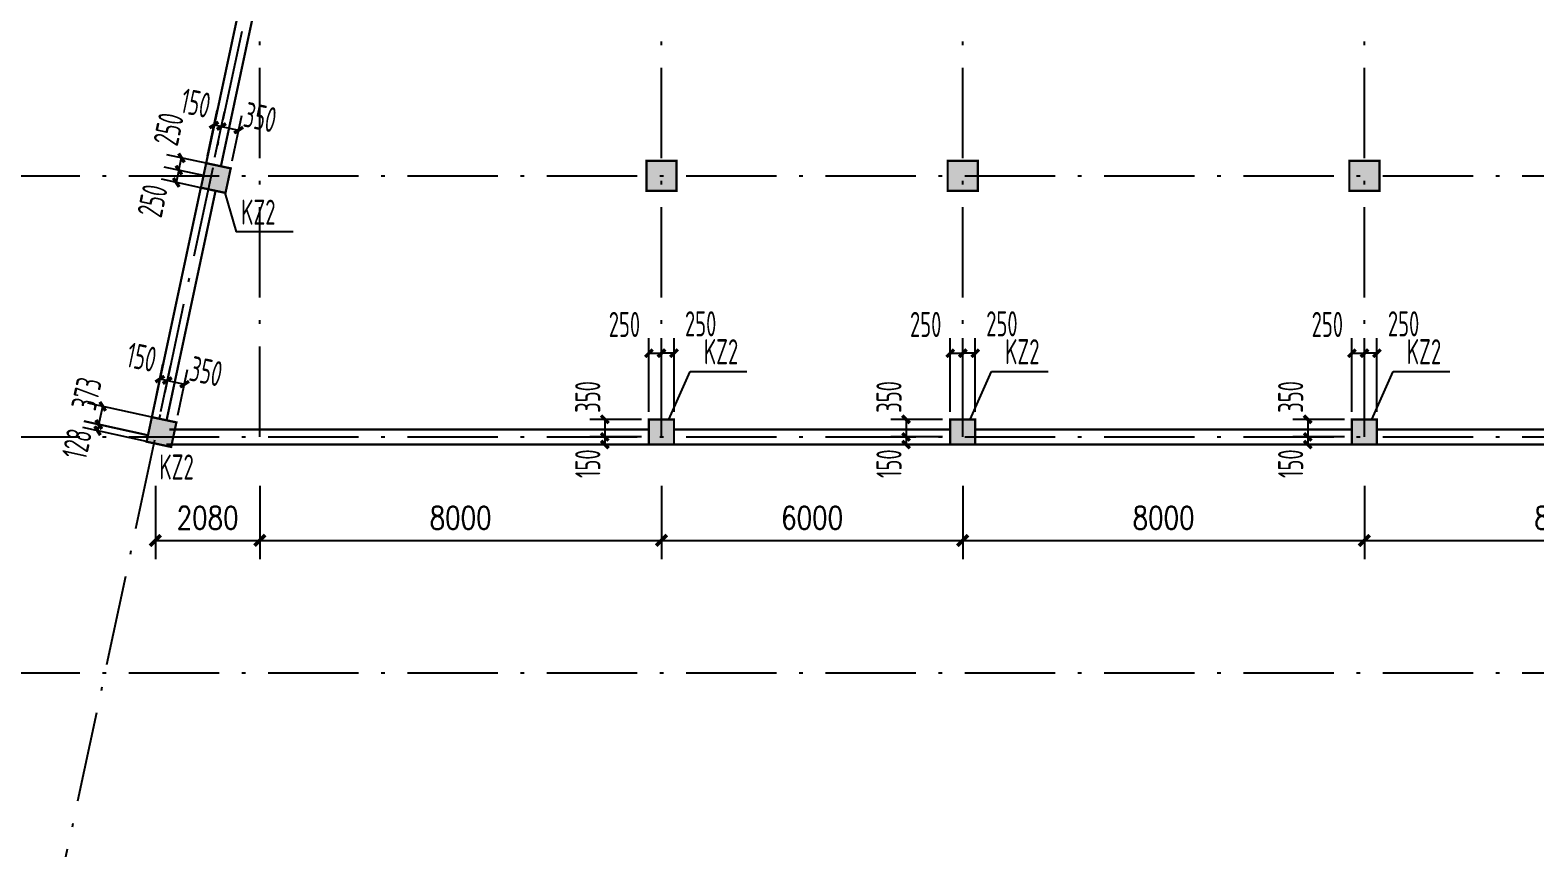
# Model space of a CAD drawing. Extents: x 2468086 to 6957054, y -3413633 to -667223.
# Drawn here: x 4935196 to 4965166, y -1192652 to -1176365 of the extents above; entities that cross this region are included whole.
import ezdxf

# ---------------------------------------------------------------- set-up
doc = ezdxf.new("R2010")
doc.units = 0
doc.header["$LTSCALE"] = 100
doc.header["$MEASUREMENT"] = 0
doc.linetypes.add('2', pattern=[18.5, 12, -3, 0.5, -3])
doc.layers.get('0').update_dxf_attribs({"linetype": 'CONTINUOUS'})
doc.layers.get('DEFPOINTS').update_dxf_attribs({"linetype": 'CONTINUOUS'})
for name, color, linetype in [('AXIS', 3, 'CONTINUOUS'), ('墙__实线', 3, 'CONTINUOUS'), ('柱', 2, 'CONTINUOUS'), ('柱填充', 43, 'CONTINUOUS'), ('柱编号', 211, 'CONTINUOUS'), ('轴线__尺寸数字', 7, 'CONTINUOUS'), ('轴线__点划线', 252, '2'), ('通风井定位', 145, 'CONTINUOUS')]:
    doc.layers.add(name, color=color, linetype=linetype)
doc.styles.add('DIM_FONT', font='SIMPLEX.shx', dxfattribs={"width": 0.8})
doc.styles.add('GB', font='gbxwxt.shx', dxfattribs={"width": 0.7, "height": 500, "bigfont": 'gbhzfs.shx'})
doc.dimstyles.new('DIMN150', dxfattribs={"dimscale": 1.5, "dimtxt": 300, "dimasz": 100, "dimexe": 250, "dimexo": 300, "dimgap": 150, "dimtad": 1, "dimdec": 0, "dimzin": 0, "dimdsep": 46, "dimtxsty": 'DIM_FONT', "dimblk": 'ARCHTICK', "dimcen": 0.09, "dimclrt": 7, "dimazin": 2, "dimtfac": 1, "dimtdec": 0, "dimtix": 1, "dimtmove": 2, "dimatfit": 3, "dimfxl": 1, "dimtolj": 1, "dimtzin": 0, "dimarcsym": 0})
doc.dimstyles.new('LYSDIM1', dxfattribs={"dimtxt": 375, "dimasz": 1.5, "dimexe": 300, "dimexo": 150, "dimgap": 90, "dimtad": 1, "dimdec": 0, "dimzin": 0, "dimdsep": 46, "dimtxsty": 'GB', "dimblk1": 'JT', "dimblk2": 'JT', "dimsah": 1, "dimcen": 0, "dimclrt": 7, "dimadec": 0, "dimazin": 0, "dimtfac": 1, "dimtdec": 0, "dimtix": 1, "dimtmove": 2, "dimatfit": 3, "dimldrblk": 'JT', "dimfxl": 1, "dimtolj": 1, "dimtzin": 0, "dimarcsym": 0})

# ---------------------------------------------------------------- blocks, each defined once
blk = doc.blocks.new('_ARCHTICK')
at = {"color": 0, "const_width": 0.5}
blk.add_lwpolyline([(-0.71, -0.71), (0.71, 0.71)], dxfattribs=at)
blk = doc.blocks.new('*D2798')
at = {"layer": 'AXIS', "color": 0, "lineweight": -2, "transparency": 16777216}
for p, q in [((4937691, -1185443), (4937691, -1186904)), ((4939771, -1185443), (4939771, -1186904)), ((4937691, -1186529), (4939771, -1186529))]:
    blk.add_line(p, q, dxfattribs=at)
at = {"layer": 'DEFPOINTS', "color": 0, "transparency": 16777216}
for p in [(4937691, -1184993), (4939771, -1184993), (4939771, -1186529)]:
    blk.add_point(p, dxfattribs=at)
at = {"layer": 'AXIS', "color": 0, "lineweight": -2, "transparency": 16777216, "xscale": 150, "yscale": 150, "zscale": 150, "rotation": 180}
blk.add_blockref('_ARCHTICK', (4937691, -1186529), dxfattribs=at)
at = {"layer": 'AXIS', "color": 0, "lineweight": -2, "transparency": 16777216, "xscale": 150, "yscale": 150, "zscale": 150}
blk.add_blockref('_ARCHTICK', (4939771, -1186529), dxfattribs=at)
at = {"layer": 'AXIS', "color": 7, "transparency": 16777216, "insert": (4938731, -1186079), "char_height": 450, "attachment_point": 5, "style": 'DIM_FONT'}
blk.add_mtext('\\A1;2080', dxfattribs=at)
blk = doc.blocks.new('*D2799')
at = {"layer": 'AXIS', "color": 0, "lineweight": -2, "transparency": 16777216}
for p, q in [((4939771, -1185443), (4939771, -1186904)), ((4947771, -1185443), (4947771, -1186904)), ((4939771, -1186529), (4947771, -1186529))]:
    blk.add_line(p, q, dxfattribs=at)
at = {"layer": 'DEFPOINTS', "color": 0, "transparency": 16777216}
for p in [(4939771, -1184993), (4947771, -1184993), (4947771, -1186529)]:
    blk.add_point(p, dxfattribs=at)
at = {"layer": 'AXIS', "color": 0, "lineweight": -2, "transparency": 16777216, "xscale": 150, "yscale": 150, "zscale": 150, "rotation": 180}
blk.add_blockref('_ARCHTICK', (4939771, -1186529), dxfattribs=at)
at = {"layer": 'AXIS', "color": 0, "lineweight": -2, "transparency": 16777216, "xscale": 150, "yscale": 150, "zscale": 150}
blk.add_blockref('_ARCHTICK', (4947771, -1186529), dxfattribs=at)
at = {"layer": 'AXIS', "color": 7, "transparency": 16777216, "insert": (4943771, -1186079), "char_height": 450, "attachment_point": 5, "style": 'DIM_FONT'}
blk.add_mtext('\\A1;8000', dxfattribs=at)
blk = doc.blocks.new('*D2800')
at = {"layer": 'AXIS', "color": 0, "lineweight": -2, "transparency": 16777216}
for p, q in [((4947771, -1185443), (4947771, -1186904)), ((4953771, -1185443), (4953771, -1186904)), ((4947771, -1186529), (4953771, -1186529))]:
    blk.add_line(p, q, dxfattribs=at)
at = {"layer": 'DEFPOINTS', "color": 0, "transparency": 16777216}
for p in [(4947771, -1184993), (4953771, -1184993), (4953771, -1186529)]:
    blk.add_point(p, dxfattribs=at)
at = {"layer": 'AXIS', "color": 0, "lineweight": -2, "transparency": 16777216, "xscale": 150, "yscale": 150, "zscale": 150, "rotation": 180}
blk.add_blockref('_ARCHTICK', (4947771, -1186529), dxfattribs=at)
at = {"layer": 'AXIS', "color": 0, "lineweight": -2, "transparency": 16777216, "xscale": 150, "yscale": 150, "zscale": 150}
blk.add_blockref('_ARCHTICK', (4953771, -1186529), dxfattribs=at)
at = {"layer": 'AXIS', "color": 7, "transparency": 16777216, "insert": (4950771, -1186079), "char_height": 450, "attachment_point": 5, "style": 'DIM_FONT'}
blk.add_mtext('\\A1;6000', dxfattribs=at)
blk = doc.blocks.new('*D2801')
at = {"layer": 'AXIS', "color": 0, "lineweight": -2, "transparency": 16777216}
for p, q in [((4953771, -1185443), (4953771, -1186904)), ((4961771, -1185443), (4961771, -1186904)), ((4953771, -1186529), (4961771, -1186529))]:
    blk.add_line(p, q, dxfattribs=at)
at = {"layer": 'DEFPOINTS', "color": 0, "transparency": 16777216}
for p in [(4953771, -1184993), (4961771, -1184993), (4961771, -1186529)]:
    blk.add_point(p, dxfattribs=at)
at = {"layer": 'AXIS', "color": 0, "lineweight": -2, "transparency": 16777216, "xscale": 150, "yscale": 150, "zscale": 150, "rotation": 180}
blk.add_blockref('_ARCHTICK', (4953771, -1186529), dxfattribs=at)
at = {"layer": 'AXIS', "color": 0, "lineweight": -2, "transparency": 16777216, "xscale": 150, "yscale": 150, "zscale": 150}
blk.add_blockref('_ARCHTICK', (4961771, -1186529), dxfattribs=at)
at = {"layer": 'AXIS', "color": 7, "transparency": 16777216, "insert": (4957771, -1186079), "char_height": 450, "attachment_point": 5, "style": 'DIM_FONT'}
blk.add_mtext('\\A1;8000', dxfattribs=at)
blk = doc.blocks.new('*D2802')
at = {"layer": 'AXIS', "color": 0, "lineweight": -2, "transparency": 16777216}
for p, q in [((4961771, -1185443), (4961771, -1186904)), ((4969771, -1185443), (4969771, -1186904)), ((4961771, -1186529), (4969771, -1186529))]:
    blk.add_line(p, q, dxfattribs=at)
at = {"layer": 'DEFPOINTS', "color": 0, "transparency": 16777216}
for p in [(4961771, -1184993), (4969771, -1184993), (4969771, -1186529)]:
    blk.add_point(p, dxfattribs=at)
at = {"layer": 'AXIS', "color": 0, "lineweight": -2, "transparency": 16777216, "xscale": 150, "yscale": 150, "zscale": 150, "rotation": 180}
blk.add_blockref('_ARCHTICK', (4961771, -1186529), dxfattribs=at)
at = {"layer": 'AXIS', "color": 0, "lineweight": -2, "transparency": 16777216, "xscale": 150, "yscale": 150, "zscale": 150}
blk.add_blockref('_ARCHTICK', (4969771, -1186529), dxfattribs=at)
at = {"layer": 'AXIS', "color": 7, "transparency": 16777216, "insert": (4965771, -1186079), "char_height": 450, "attachment_point": 5, "style": 'DIM_FONT'}
blk.add_mtext('\\A1;8000', dxfattribs=at)
blk = doc.blocks.new('JT')
at = {"layer": '轴线__尺寸数字', "const_width": 45}
blk.add_lwpolyline([(-50, -50), (50, 50)], dxfattribs=at)
blk.add_lwpolyline([(-50, -50), (50, 50)], dxfattribs=at)
blk = doc.blocks.new('*D3363')
at = {"layer": 'DEFPOINTS', "color": 0, "transparency": 16777216}
for p in [(4936539, -1184343), (4937660, -1184593), (4937688, -1184468)]:
    blk.add_point(p, dxfattribs=at)
at = {"layer": '通风井定位', "color": 0, "lineweight": -2, "transparency": 16777216}
for p, q in [((4937514, -1184561), (4936246, -1184278)), ((4937542, -1184435), (4936274, -1184153)), ((4936539, -1184345), (4936538, -1184346)), ((4936567, -1184218), (4936539, -1184343)), ((4936567, -1184217), (4936568, -1184215))]:
    blk.add_line(p, q, dxfattribs=at)
at = {"layer": '通风井定位', "color": 0, "lineweight": -2, "transparency": 16777216, "xscale": 1.5, "yscale": 1.5, "zscale": 1.5}
for p, rotation in [((4936567, -1184218), 257.4419007109205), ((4936539, -1184343), 77.44190071092059)]:
    blk.add_blockref('JT', p, dxfattribs=dict(at, rotation=rotation))
at = {"layer": '通风井定位', "color": 7, "transparency": 16777216, "insert": (4936128, -1184605), "char_height": 500, "attachment_point": 5, "rotation": 77.4419, "style": 'GB'}
blk.add_mtext('\\A1;128', dxfattribs=at)
blk = doc.blocks.new('*D3364')
at = {"layer": 'DEFPOINTS', "color": 0, "transparency": 16777216}
for p in [(4937780, -1183315), (4937620, -1184074), (4937767, -1184105)]:
    blk.add_point(p, dxfattribs=at)
at = {"layer": '通风井定位', "color": 0, "lineweight": -2, "transparency": 16777216}
for p, q in [((4937651, -1183927), (4937842, -1183021)), ((4937798, -1183958), (4937989, -1183052)), ((4937778, -1183315), (4937777, -1183314)), ((4937927, -1183346), (4937780, -1183315)), ((4937928, -1183346), (4937930, -1183347))]:
    blk.add_line(p, q, dxfattribs=at)
at = {"layer": '通风井定位', "color": 0, "lineweight": -2, "transparency": 16777216, "xscale": 1.5, "yscale": 1.5, "zscale": 1.5}
for p, rotation in [((4937780, -1183315), 348.134123023247), ((4937927, -1183346), 168.134123023247)]:
    blk.add_blockref('JT', p, dxfattribs=dict(at, rotation=rotation))
at = {"layer": '通风井定位', "color": 7, "transparency": 16777216, "insert": (4937418, -1182879), "char_height": 500, "attachment_point": 5, "rotation": 348.1341, "style": 'GB'}
blk.add_mtext('\\A1;150', dxfattribs=at)
blk = doc.blocks.new('*D3365')
at = {"layer": 'DEFPOINTS', "color": 0, "transparency": 16777216}
for p in [(4938271, -1183417), (4937767, -1184105), (4938109, -1184178)]:
    blk.add_point(p, dxfattribs=at)
at = {"layer": '通风井定位', "color": 0, "lineweight": -2, "transparency": 16777216}
for p, q in [((4937799, -1183958), (4937992, -1183051)), ((4938141, -1184031), (4938334, -1183123)), ((4937931, -1183344), (4938270, -1183416))]:
    blk.add_line(p, q, dxfattribs=at)
at = {"layer": '通风井定位', "color": 0, "lineweight": -2, "transparency": 16777216, "xscale": 1.5, "yscale": 1.5, "zscale": 1.5}
for p, rotation in [((4937929, -1183344), 167.9999755995883), ((4938271, -1183417), 347.9999755995883)]:
    blk.add_blockref('JT', p, dxfattribs=dict(at, rotation=rotation))
at = {"layer": '通风井定位', "color": 7, "transparency": 16777216, "insert": (4938702, -1183161), "char_height": 500, "attachment_point": 5, "rotation": 348, "style": 'GB'}
blk.add_mtext('\\A1;350', dxfattribs=at)
blk = doc.blocks.new('*D3366')
at = {"layer": 'DEFPOINTS', "color": 0, "transparency": 16777216}
for p in [(4936642, -1183859), (4937767, -1184104), (4937688, -1184468)]:
    blk.add_point(p, dxfattribs=at)
at = {"layer": '通风井定位', "color": 0, "lineweight": -2, "transparency": 16777216}
for p, q in [((4937621, -1184072), (4936349, -1183796)), ((4936563, -1184222), (4936642, -1183861)), ((4937542, -1184436), (4936270, -1184160))]:
    blk.add_line(p, q, dxfattribs=at)
at = {"layer": '通风井定位', "color": 0, "lineweight": -2, "transparency": 16777216, "xscale": 1.5, "yscale": 1.5, "zscale": 1.5}
for p, rotation in [((4936642, -1183859), 77.7408419357317), ((4936563, -1184223), 257.7408419357317)]:
    blk.add_blockref('JT', p, dxfattribs=dict(at, rotation=rotation))
at = {"layer": '通风井定位', "color": 7, "transparency": 16777216, "insert": (4936321, -1183607), "char_height": 500, "attachment_point": 5, "rotation": 77.7408, "style": 'GB'}
blk.add_mtext('\\A1;373', dxfattribs=at)
blk = doc.blocks.new('*D3367')
at = {"layer": 'DEFPOINTS', "color": 0, "transparency": 16777216}
for p in [(4938211, -1178911), (4938849, -1179046), (4938797, -1179291)]:
    blk.add_point(p, dxfattribs=at)
at = {"layer": '通风井定位', "color": 0, "lineweight": -2, "transparency": 16777216}
for p, q in [((4938702, -1179015), (4937918, -1178848)), ((4938160, -1179154), (4938211, -1178912)), ((4938650, -1179259), (4937866, -1179093))]:
    blk.add_line(p, q, dxfattribs=at)
at = {"layer": '通风井定位', "color": 0, "lineweight": -2, "transparency": 16777216, "xscale": 1.5, "yscale": 1.5, "zscale": 1.5}
for p, rotation in [((4938159, -1179155), 257.99939147835), ((4938211, -1178911), 77.99939147834996)]:
    blk.add_blockref('JT', p, dxfattribs=dict(at, rotation=rotation))
at = {"layer": '通风井定位', "color": 7, "transparency": 16777216, "insert": (4937954, -1178338), "char_height": 500, "attachment_point": 5, "rotation": 77.9994, "style": 'GB'}
blk.add_mtext('\\A1;250', dxfattribs=at)
blk = doc.blocks.new('*D3368')
at = {"layer": 'DEFPOINTS', "color": 0, "transparency": 16777216}
for p in [(4938797, -1179291), (4938107, -1179400), (4938745, -1179535)]:
    blk.add_point(p, dxfattribs=at)
at = {"layer": '通风井定位', "color": 0, "lineweight": -2, "transparency": 16777216}
for p, q in [((4938598, -1179504), (4937814, -1179337)), ((4938650, -1179259), (4937866, -1179093)), ((4938159, -1179156), (4938108, -1179398))]:
    blk.add_line(p, q, dxfattribs=at)
at = {"layer": '通风井定位', "color": 0, "lineweight": -2, "transparency": 16777216, "xscale": 1.5, "yscale": 1.5, "zscale": 1.5}
for p, rotation in [((4938159, -1179155), 78.00056338501099), ((4938107, -1179400), 258.000563385011)]:
    blk.add_blockref('JT', p, dxfattribs=dict(at, rotation=rotation))
at = {"layer": '通风井定位', "color": 7, "transparency": 16777216, "insert": (4937633, -1179765), "char_height": 500, "attachment_point": 5, "rotation": 78.0006, "style": 'GB'}
blk.add_mtext('\\A1;250', dxfattribs=at)
blk = doc.blocks.new('*D3369')
at = {"layer": 'DEFPOINTS', "color": 0, "transparency": 16777216}
for p in [(4938858, -1178256), (4938699, -1179014), (4938846, -1179045)]:
    blk.add_point(p, dxfattribs=at)
at = {"layer": '通风井定位', "color": 0, "lineweight": -2, "transparency": 16777216}
for p, q in [((4938729, -1178868), (4938920, -1177962)), ((4938877, -1178899), (4939067, -1177993)), ((4938857, -1178255), (4938855, -1178255)), ((4939005, -1178287), (4938858, -1178256)), ((4939007, -1178287), (4939008, -1178287))]:
    blk.add_line(p, q, dxfattribs=at)
at = {"layer": '通风井定位', "color": 0, "lineweight": -2, "transparency": 16777216, "xscale": 1.5, "yscale": 1.5, "zscale": 1.5}
for p, rotation in [((4938858, -1178256), 348.134123023174), ((4939005, -1178287), 168.134123023174)]:
    blk.add_blockref('JT', p, dxfattribs=dict(at, rotation=rotation))
at = {"layer": '通风井定位', "color": 7, "transparency": 16777216, "insert": (4938496, -1177819), "char_height": 500, "attachment_point": 5, "rotation": 348.1341, "style": 'GB'}
blk.add_mtext('\\A1;150', dxfattribs=at)
blk = doc.blocks.new('*D3370')
at = {"layer": 'DEFPOINTS', "color": 0, "transparency": 16777216}
for p in [(4939349, -1178357), (4938846, -1179045), (4939188, -1179118)]:
    blk.add_point(p, dxfattribs=at)
at = {"layer": '通风井定位', "color": 0, "lineweight": -2, "transparency": 16777216}
for p, q in [((4938877, -1178899), (4939070, -1177991)), ((4939219, -1178971), (4939412, -1178064)), ((4939009, -1178285), (4939348, -1178357))]:
    blk.add_line(p, q, dxfattribs=at)
at = {"layer": '通风井定位', "color": 0, "lineweight": -2, "transparency": 16777216, "xscale": 1.5, "yscale": 1.5, "zscale": 1.5}
for p, rotation in [((4939007, -1178284), 167.9999755996518), ((4939349, -1178357), 347.9999755996517)]:
    blk.add_blockref('JT', p, dxfattribs=dict(at, rotation=rotation))
at = {"layer": '通风井定位', "color": 7, "transparency": 16777216, "insert": (4939780, -1178102), "char_height": 500, "attachment_point": 5, "rotation": 348, "style": 'GB'}
blk.add_mtext('\\A1;350', dxfattribs=at)
blk = doc.blocks.new('*D3451')
at = {"layer": 'DEFPOINTS', "color": 0, "transparency": 16777216}
for p in [(4961521, -1184118), (4960642, -1184468), (4961521, -1184468)]:
    blk.add_point(p, dxfattribs=at)
at = {"layer": '通风井定位', "color": 0, "lineweight": -2, "transparency": 16777216}
for p, q in [((4961371, -1184118), (4960342, -1184118)), ((4960642, -1184119), (4960642, -1184466)), ((4961371, -1184468), (4960342, -1184468))]:
    blk.add_line(p, q, dxfattribs=at)
at = {"layer": '通风井定位', "color": 0, "lineweight": -2, "transparency": 16777216, "xscale": 1.5, "yscale": 1.5, "zscale": 1.5}
for p, rotation in [((4960642, -1184118), 90), ((4960642, -1184468), 270)]:
    blk.add_blockref('JT', p, dxfattribs=dict(at, rotation=rotation))
at = {"layer": '通风井定位', "color": 7, "transparency": 16777216, "insert": (4960302, -1183671), "char_height": 500, "attachment_point": 5, "rotation": 90, "style": 'GB'}
blk.add_mtext('\\A1;350', dxfattribs=at)
blk = doc.blocks.new('*D3452')
at = {"layer": 'DEFPOINTS', "color": 0, "transparency": 16777216}
for p in [(4960642, -1184618), (4961521, -1184468), (4961521, -1184618)]:
    blk.add_point(p, dxfattribs=at)
at = {"layer": '通风井定位', "color": 0, "lineweight": -2, "transparency": 16777216}
for p, q in [((4961371, -1184468), (4960342, -1184468)), ((4961371, -1184618), (4960342, -1184618)), ((4960642, -1184466), (4960642, -1184465)), ((4960642, -1184468), (4960642, -1184618)), ((4960642, -1184619), (4960642, -1184621))]:
    blk.add_line(p, q, dxfattribs=at)
at = {"layer": '通风井定位', "color": 0, "lineweight": -2, "transparency": 16777216, "xscale": 1.5, "yscale": 1.5, "zscale": 1.5}
for p, rotation in [((4960642, -1184468), 270), ((4960642, -1184618), 90)]:
    blk.add_blockref('JT', p, dxfattribs=dict(at, rotation=rotation))
at = {"layer": '通风井定位', "color": 7, "transparency": 16777216, "insert": (4960302, -1185001), "char_height": 500, "attachment_point": 5, "rotation": 90, "style": 'GB'}
blk.add_mtext('\\A1;150', dxfattribs=at)
blk = doc.blocks.new('*D3453')
at = {"layer": 'DEFPOINTS', "color": 0, "transparency": 16777216}
for p in [(4961771, -1182800), (4961521, -1184118), (4961771, -1184118)]:
    blk.add_point(p, dxfattribs=at)
at = {"layer": '通风井定位', "color": 0, "lineweight": -2, "transparency": 16777216}
for p, q in [((4961521, -1183968), (4961521, -1182500)), ((4961771, -1183968), (4961771, -1182500)), ((4961522, -1182800), (4961769, -1182800))]:
    blk.add_line(p, q, dxfattribs=at)
at = {"layer": '通风井定位', "color": 0, "lineweight": -2, "transparency": 16777216, "xscale": 1.5, "yscale": 1.5, "zscale": 1.5, "rotation": 180}
blk.add_blockref('JT', (4961521, -1182800), dxfattribs=at)
at = {"layer": '通风井定位', "color": 0, "lineweight": -2, "transparency": 16777216, "xscale": 1.5, "yscale": 1.5, "zscale": 1.5}
blk.add_blockref('JT', (4961771, -1182800), dxfattribs=at)
at = {"layer": '通风井定位', "color": 7, "transparency": 16777216, "insert": (4961033, -1182227), "char_height": 500, "attachment_point": 5, "style": 'GB'}
blk.add_mtext('\\A1;250', dxfattribs=at)
blk = doc.blocks.new('*D3454')
at = {"layer": 'DEFPOINTS', "color": 0, "transparency": 16777216}
for p in [(4961771, -1182800), (4961771, -1184118), (4962021, -1184118)]:
    blk.add_point(p, dxfattribs=at)
at = {"layer": '通风井定位', "color": 0, "lineweight": -2, "transparency": 16777216}
for p, q in [((4961771, -1183968), (4961771, -1182500)), ((4962021, -1183968), (4962021, -1182500)), ((4962019, -1182800), (4961772, -1182800))]:
    blk.add_line(p, q, dxfattribs=at)
at = {"layer": '通风井定位', "color": 0, "lineweight": -2, "transparency": 16777216, "xscale": 1.5, "yscale": 1.5, "zscale": 1.5, "rotation": 180}
blk.add_blockref('JT', (4961771, -1182800), dxfattribs=at)
at = {"layer": '通风井定位', "color": 0, "lineweight": -2, "transparency": 16777216, "xscale": 1.5, "yscale": 1.5, "zscale": 1.5}
blk.add_blockref('JT', (4962021, -1182800), dxfattribs=at)
at = {"layer": '通风井定位', "color": 7, "transparency": 16777216, "insert": (4962551, -1182214), "char_height": 500, "attachment_point": 5, "style": 'GB'}
blk.add_mtext('\\A1;250', dxfattribs=at)
blk = doc.blocks.new('*D3455')
at = {"layer": 'DEFPOINTS', "color": 0, "transparency": 16777216}
for p in [(4953521, -1184118), (4952642, -1184468), (4953521, -1184468)]:
    blk.add_point(p, dxfattribs=at)
at = {"layer": '通风井定位', "color": 0, "lineweight": -2, "transparency": 16777216}
for p, q in [((4953371, -1184118), (4952342, -1184118)), ((4952642, -1184119), (4952642, -1184466)), ((4953371, -1184468), (4952342, -1184468))]:
    blk.add_line(p, q, dxfattribs=at)
at = {"layer": '通风井定位', "color": 0, "lineweight": -2, "transparency": 16777216, "xscale": 1.5, "yscale": 1.5, "zscale": 1.5}
for p, rotation in [((4952642, -1184118), 90), ((4952642, -1184468), 270)]:
    blk.add_blockref('JT', p, dxfattribs=dict(at, rotation=rotation))
at = {"layer": '通风井定位', "color": 7, "transparency": 16777216, "insert": (4952302, -1183671), "char_height": 500, "attachment_point": 5, "rotation": 90, "style": 'GB'}
blk.add_mtext('\\A1;350', dxfattribs=at)
blk = doc.blocks.new('*D3456')
at = {"layer": 'DEFPOINTS', "color": 0, "transparency": 16777216}
for p in [(4952642, -1184618), (4953521, -1184468), (4953521, -1184618)]:
    blk.add_point(p, dxfattribs=at)
at = {"layer": '通风井定位', "color": 0, "lineweight": -2, "transparency": 16777216}
for p, q in [((4953371, -1184468), (4952342, -1184468)), ((4953371, -1184618), (4952342, -1184618)), ((4952642, -1184466), (4952642, -1184465)), ((4952642, -1184468), (4952642, -1184618)), ((4952642, -1184619), (4952642, -1184621))]:
    blk.add_line(p, q, dxfattribs=at)
at = {"layer": '通风井定位', "color": 0, "lineweight": -2, "transparency": 16777216, "xscale": 1.5, "yscale": 1.5, "zscale": 1.5}
for p, rotation in [((4952642, -1184468), 270), ((4952642, -1184618), 90)]:
    blk.add_blockref('JT', p, dxfattribs=dict(at, rotation=rotation))
at = {"layer": '通风井定位', "color": 7, "transparency": 16777216, "insert": (4952302, -1185001), "char_height": 500, "attachment_point": 5, "rotation": 90, "style": 'GB'}
blk.add_mtext('\\A1;150', dxfattribs=at)
blk = doc.blocks.new('*D3457')
at = {"layer": 'DEFPOINTS', "color": 0, "transparency": 16777216}
for p in [(4953771, -1182800), (4953521, -1184118), (4953771, -1184118)]:
    blk.add_point(p, dxfattribs=at)
at = {"layer": '通风井定位', "color": 0, "lineweight": -2, "transparency": 16777216}
for p, q in [((4953521, -1183968), (4953521, -1182500)), ((4953771, -1183968), (4953771, -1182500)), ((4953522, -1182800), (4953769, -1182800))]:
    blk.add_line(p, q, dxfattribs=at)
at = {"layer": '通风井定位', "color": 0, "lineweight": -2, "transparency": 16777216, "xscale": 1.5, "yscale": 1.5, "zscale": 1.5, "rotation": 180}
blk.add_blockref('JT', (4953521, -1182800), dxfattribs=at)
at = {"layer": '通风井定位', "color": 0, "lineweight": -2, "transparency": 16777216, "xscale": 1.5, "yscale": 1.5, "zscale": 1.5}
blk.add_blockref('JT', (4953771, -1182800), dxfattribs=at)
at = {"layer": '通风井定位', "color": 7, "transparency": 16777216, "insert": (4953033, -1182227), "char_height": 500, "attachment_point": 5, "style": 'GB'}
blk.add_mtext('\\A1;250', dxfattribs=at)
blk = doc.blocks.new('*D3458')
at = {"layer": 'DEFPOINTS', "color": 0, "transparency": 16777216}
for p in [(4953771, -1182800), (4953771, -1184118), (4954021, -1184118)]:
    blk.add_point(p, dxfattribs=at)
at = {"layer": '通风井定位', "color": 0, "lineweight": -2, "transparency": 16777216}
for p, q in [((4953771, -1183968), (4953771, -1182500)), ((4954021, -1183968), (4954021, -1182500)), ((4954019, -1182800), (4953772, -1182800))]:
    blk.add_line(p, q, dxfattribs=at)
at = {"layer": '通风井定位', "color": 0, "lineweight": -2, "transparency": 16777216, "xscale": 1.5, "yscale": 1.5, "zscale": 1.5, "rotation": 180}
blk.add_blockref('JT', (4953771, -1182800), dxfattribs=at)
at = {"layer": '通风井定位', "color": 0, "lineweight": -2, "transparency": 16777216, "xscale": 1.5, "yscale": 1.5, "zscale": 1.5}
blk.add_blockref('JT', (4954021, -1182800), dxfattribs=at)
at = {"layer": '通风井定位', "color": 7, "transparency": 16777216, "insert": (4954551, -1182214), "char_height": 500, "attachment_point": 5, "style": 'GB'}
blk.add_mtext('\\A1;250', dxfattribs=at)
blk = doc.blocks.new('*D3459')
at = {"layer": 'DEFPOINTS', "color": 0, "transparency": 16777216}
for p in [(4947521, -1184118), (4946642, -1184468), (4947521, -1184468)]:
    blk.add_point(p, dxfattribs=at)
at = {"layer": '通风井定位', "color": 0, "lineweight": -2, "transparency": 16777216}
for p, q in [((4947371, -1184118), (4946342, -1184118)), ((4946642, -1184119), (4946642, -1184466)), ((4947371, -1184468), (4946342, -1184468))]:
    blk.add_line(p, q, dxfattribs=at)
at = {"layer": '通风井定位', "color": 0, "lineweight": -2, "transparency": 16777216, "xscale": 1.5, "yscale": 1.5, "zscale": 1.5}
for p, rotation in [((4946642, -1184118), 90), ((4946642, -1184468), 270)]:
    blk.add_blockref('JT', p, dxfattribs=dict(at, rotation=rotation))
at = {"layer": '通风井定位', "color": 7, "transparency": 16777216, "insert": (4946302, -1183671), "char_height": 500, "attachment_point": 5, "rotation": 90, "style": 'GB'}
blk.add_mtext('\\A1;350', dxfattribs=at)
blk = doc.blocks.new('*D3460')
at = {"layer": 'DEFPOINTS', "color": 0, "transparency": 16777216}
for p in [(4946642, -1184618), (4947521, -1184468), (4947521, -1184618)]:
    blk.add_point(p, dxfattribs=at)
at = {"layer": '通风井定位', "color": 0, "lineweight": -2, "transparency": 16777216}
for p, q in [((4947371, -1184468), (4946342, -1184468)), ((4947371, -1184618), (4946342, -1184618)), ((4946642, -1184466), (4946642, -1184465)), ((4946642, -1184468), (4946642, -1184618)), ((4946642, -1184619), (4946642, -1184621))]:
    blk.add_line(p, q, dxfattribs=at)
at = {"layer": '通风井定位', "color": 0, "lineweight": -2, "transparency": 16777216, "xscale": 1.5, "yscale": 1.5, "zscale": 1.5}
for p, rotation in [((4946642, -1184468), 270), ((4946642, -1184618), 90)]:
    blk.add_blockref('JT', p, dxfattribs=dict(at, rotation=rotation))
at = {"layer": '通风井定位', "color": 7, "transparency": 16777216, "insert": (4946302, -1185001), "char_height": 500, "attachment_point": 5, "rotation": 90, "style": 'GB'}
blk.add_mtext('\\A1;150', dxfattribs=at)
blk = doc.blocks.new('*D3461')
at = {"layer": 'DEFPOINTS', "color": 0, "transparency": 16777216}
for p in [(4947771, -1182800), (4947521, -1184118), (4947771, -1184118)]:
    blk.add_point(p, dxfattribs=at)
at = {"layer": '通风井定位', "color": 0, "lineweight": -2, "transparency": 16777216}
for p, q in [((4947521, -1183968), (4947521, -1182500)), ((4947771, -1183968), (4947771, -1182500)), ((4947522, -1182800), (4947769, -1182800))]:
    blk.add_line(p, q, dxfattribs=at)
at = {"layer": '通风井定位', "color": 0, "lineweight": -2, "transparency": 16777216, "xscale": 1.5, "yscale": 1.5, "zscale": 1.5, "rotation": 180}
blk.add_blockref('JT', (4947521, -1182800), dxfattribs=at)
at = {"layer": '通风井定位', "color": 0, "lineweight": -2, "transparency": 16777216, "xscale": 1.5, "yscale": 1.5, "zscale": 1.5}
blk.add_blockref('JT', (4947771, -1182800), dxfattribs=at)
at = {"layer": '通风井定位', "color": 7, "transparency": 16777216, "insert": (4947033, -1182227), "char_height": 500, "attachment_point": 5, "style": 'GB'}
blk.add_mtext('\\A1;250', dxfattribs=at)
blk = doc.blocks.new('*D3462')
at = {"layer": 'DEFPOINTS', "color": 0, "transparency": 16777216}
for p in [(4947771, -1182800), (4947771, -1184118), (4948021, -1184118)]:
    blk.add_point(p, dxfattribs=at)
at = {"layer": '通风井定位', "color": 0, "lineweight": -2, "transparency": 16777216}
for p, q in [((4947771, -1183968), (4947771, -1182500)), ((4948021, -1183968), (4948021, -1182500)), ((4948019, -1182800), (4947772, -1182800))]:
    blk.add_line(p, q, dxfattribs=at)
at = {"layer": '通风井定位', "color": 0, "lineweight": -2, "transparency": 16777216, "xscale": 1.5, "yscale": 1.5, "zscale": 1.5, "rotation": 180}
blk.add_blockref('JT', (4947771, -1182800), dxfattribs=at)
at = {"layer": '通风井定位', "color": 0, "lineweight": -2, "transparency": 16777216, "xscale": 1.5, "yscale": 1.5, "zscale": 1.5}
blk.add_blockref('JT', (4948021, -1182800), dxfattribs=at)
at = {"layer": '通风井定位', "color": 7, "transparency": 16777216, "insert": (4948551, -1182214), "char_height": 500, "attachment_point": 5, "style": 'GB'}
blk.add_mtext('\\A1;250', dxfattribs=at)

msp = doc.modelspace()

# ---------------------------------------------------------------- hatches: boundary and pattern name
at = {"layer": '柱填充'}
for points in [[(4938598.4, -1179504), (4939087.5, -1179607.9), (4939191.5, -1179118.9), (4938702.4, -1179014.9)], [(4947470.8, -1178967.8), (4947470.8, -1179567.8), (4948070.8, -1179567.8), (4948070.8, -1178967.8)], [(4953470.8, -1178967.8), (4953470.8, -1179567.8), (4954070.8, -1179567.8), (4954070.8, -1178967.8)], [(4961470.8, -1178967.8), (4961470.8, -1179567.8), (4962070.8, -1179567.8), (4962070.8, -1178967.8)], [(4937516.4, -1184562.7), (4938005.5, -1184666.6), (4938109.4, -1184177.5), (4937620.4, -1184073.6)], [(4947520.8, -1184117.8), (4947520.8, -1184617.8), (4948020.8, -1184617.8), (4948020.8, -1184117.8)], [(4953520.8, -1184117.8), (4953520.8, -1184617.8), (4954020.8, -1184617.8), (4954020.8, -1184117.8)], [(4961520.8, -1184117.8), (4961520.8, -1184617.8), (4962020.8, -1184617.8), (4962020.8, -1184117.8)]]:
    msp.add_hatch(color=256, dxfattribs=at).paths.add_polyline_path(points)

# ---------------------------------------------------------------- linework, layer by layer
at = {"layer": '墙__实线', "color": 94, "const_width": 45}
for points in [[(4938702.6, -1179015), (4940092.1, -1172503.9)], [(4938996, -1179077.3), (4940385.6, -1172566.3)], [(4937620.7, -1184073.6), (4938596, -1179503.5)], [(4937914.1, -1184136), (4938889.4, -1179565.8)], [(4937970.1, -1184317.8), (4947520.8, -1184317.8)], [(4948020.8, -1184317.8), (4953520.8, -1184317.8)], [(4954020.8, -1184317.8), (4961520.8, -1184317.8)], [(4962020.8, -1184317.8), (4969520.8, -1184317.8)], [(4937906.3, -1184617.8), (4947520.8, -1184617.8)], [(4948020.8, -1184617.8), (4953520.8, -1184617.8)], [(4954020.8, -1184617.8), (4961520.8, -1184617.8)], [(4962020.8, -1184617.8), (4969520.8, -1184617.8)]]:
    msp.add_lwpolyline(points, dxfattribs=at)
at = {"layer": '柱', "const_width": 45}
for points in [[(4938598.4, -1179504), (4939087.5, -1179607.9), (4939191.5, -1179118.9), (4938702.4, -1179014.9), (4938598.4, -1179504)], [(4947470.8, -1178967.8), (4947470.8, -1179567.8), (4948070.8, -1179567.8), (4948070.8, -1178967.8), (4947470.8, -1178967.8)], [(4953470.8, -1178967.8), (4953470.8, -1179567.8), (4954070.8, -1179567.8), (4954070.8, -1178967.8), (4953470.8, -1178967.8)], [(4961470.8, -1178967.8), (4961470.8, -1179567.8), (4962070.8, -1179567.8), (4962070.8, -1178967.8), (4961470.8, -1178967.8)], [(4937516.4, -1184562.7), (4938005.5, -1184666.6), (4938109.4, -1184177.5), (4937620.4, -1184073.6), (4937516.4, -1184562.7)], [(4947520.8, -1184117.8), (4947520.8, -1184617.8), (4948020.8, -1184617.8), (4948020.8, -1184117.8), (4947520.8, -1184117.8)], [(4953520.8, -1184117.8), (4953520.8, -1184617.8), (4954020.8, -1184617.8), (4954020.8, -1184117.8), (4953520.8, -1184117.8)], [(4961520.8, -1184117.8), (4961520.8, -1184617.8), (4962020.8, -1184617.8), (4962020.8, -1184117.8), (4961520.8, -1184117.8)]]:
    msp.add_lwpolyline(points, dxfattribs=at)
at = {"layer": '柱编号'}
for p, q in [((4939073.2, -1179604.9), (4939300, -1180384.8)), ((4940432.2, -1180384.8), (4939300, -1180384.8)), ((4947918.2, -1184117.8), (4948340.9, -1183163.5)), ((4948340.9, -1183163.5), (4949473.1, -1183163.5)), ((4953918.2, -1184117.8), (4954340.9, -1183163.5)), ((4954340.9, -1183163.5), (4955473.1, -1183163.5)), ((4961918.2, -1184117.8), (4962340.9, -1183163.5)), ((4962340.9, -1183163.5), (4963473.1, -1183163.5))]:
    msp.add_line(p, q, dxfattribs=at)
at = {"layer": '轴线__点划线', "ltscale": 1.5}
for p, q in [((4939770.8, -1184467.9), (4939770.8, -1096231.2)), ((4947770.8, -1184467.9), (4947770.8, -1096231.2)), ((4953770.8, -1184467.9), (4953770.8, -1096231.2)), ((4961770.8, -1184467.9), (4961770.8, -1096231.2)), ((4923285.1, -1179267.8), (5210016.5, -1179267.8)), ((4923285.1, -1184467.8), (5037270.8, -1184467.8)), ((4923285.1, -1189167.8), (5037270.8, -1189167.8))]:
    msp.add_line(p, q, dxfattribs=at)
at = {"layer": '轴线__点划线', "ltscale": 1.5, "flags": 128}
msp.add_lwpolyline([(4944624.3, -1151967.8), (4926484, -1236967.6)], dxfattribs=at)

# ---------------------------------------------------------------- texts
at = {"layer": '柱编号', "style": 'GB', "width": 0.7}
for p in [(4939398.2, -1180241.5), (4948614.1, -1183020.2), (4954614.1, -1183020.2), (4962614.1, -1183020.2), (4937769.9, -1185316.5)]:
    msp.add_text('KZ2', height=500, dxfattribs=at).set_placement(p)

# ---------------------------------------------------------------- dimensions: what is measured, and where the dimension line sits
at = {"layer": 'AXIS'}
for p1, p2, picture, middle in [((4937691.2, -1184993.2), (4939770.8, -1184993.2), '*D2798', (4938731, -1186078.7)), ((4939770.8, -1184993.2), (4947770.8, -1184993.2), '*D2799', (4943770.8, -1186078.7)), ((4947770.8, -1184993.2), (4953770.8, -1184993.2), '*D2800', (4950770.8, -1186078.7)), ((4953770.8, -1184993.2), (4961770.8, -1184993.2), '*D2801', (4957770.8, -1186078.7)), ((4961770.8, -1184993.2), (4969770.8, -1184993.2), '*D2802', (4965770.8, -1186078.7))]:
    dim = msp.add_aligned_dim(p1=p1, p2=p2, distance=-1535.5, dimstyle='DIMN150', dxfattribs=at)
    dim.commit()
    dim.dimension.update_dxf_attribs({"geometry": picture, "text_midpoint": middle})
at = {"layer": '通风井定位'}
for base, p1, p2, angle, picture, middle, dimtype in [((4938858.1, -1178255.6), (4938845.7, -1179045.4), (4938698.6, -1179014.5), 168.13412, '*D3369', (4938495.8, -1177819.5), 129), ((4938211.4, -1178910.5), (4938797.1, -1179290.5), (4938849.1, -1179046.1), 77.99939, '*D3367', (4937953.8, -1178338.3), 129), ((4939349.4, -1178357.2), (4938845.7, -1179045.4), (4939187.7, -1179118.1), 347.99998, '*D3370', (4939780, -1178101.7), 129), ((4938107.4, -1179399.6), (4938797.1, -1179290.5), (4938745.1, -1179535.2), 258.00056, '*D3368', (4937633.4, -1179765.2), 129), ((4937779.8, -1183315.1), (4937767.5, -1184104.8), (4937620.4, -1184073.9), 168.13412, '*D3364', (4937417.6, -1182879), 129), ((4938271.2, -1183416.6), (4937767.5, -1184104.8), (4938109.4, -1184177.5), 347.99998, '*D3365', (4938701.8, -1183161.1), 129), ((4936641.8499, -1183859.2442), (4937688.2598, -1184467.8334), (4937767.3591, -1184103.8046), 77.74084, '*D3366', (4936321.0133, -1183606.97), 129), ((4946641.7, -1184467.8), (4947520.8, -1184117.8), (4947520.8, -1184467.8), 90, '*D3459', (4946301.6, -1183670.6), 128), ((4952641.7, -1184467.8), (4953520.8, -1184117.8), (4953520.8, -1184467.8), 90, '*D3455', (4952301.6, -1183670.6), 128), ((4960641.7, -1184467.8), (4961520.8, -1184117.8), (4961520.8, -1184467.8), 90, '*D3451', (4960301.6, -1183670.6), 128), ((4936539, -1184343.5), (4937688.3, -1184467.8), (4937660.3, -1184593.2), 257.4419, '*D3363', (4936127.7, -1184605.4), 129), ((4946641.7, -1184617.8), (4947520.8, -1184467.8), (4947520.8, -1184617.8), 90, '*D3460', (4946301.6, -1185001.3), 128), ((4952641.7, -1184617.8), (4953520.8, -1184467.8), (4953520.8, -1184617.8), 90, '*D3456', (4952301.6, -1185001.3), 128), ((4960641.7, -1184617.8), (4961520.8, -1184467.8), (4961520.8, -1184617.8), 90, '*D3452', (4960301.6, -1185001.3), 128)]:
    dim = msp.add_linear_dim(base=base, p1=p1, p2=p2, angle=angle, dimstyle='LYSDIM1', override={"dimtxt": 500}, dxfattribs=at)
    dim.commit()
    dim.dimension.update_dxf_attribs({"geometry": picture, "text_midpoint": middle, "dimtype": dimtype})
for base, p1, p2, picture, middle in [((4947770.8, -1182799.8), (4947520.8, -1184117.8), (4947770.8, -1184117.8), '*D3461', (4947033.2, -1182227.1)), ((4947770.8, -1182799.8), (4948020.8, -1184117.8), (4947770.8, -1184117.8), '*D3462', (4948551.2, -1182213.7)), ((4953770.8, -1182799.8), (4953520.8, -1184117.8), (4953770.8, -1184117.8), '*D3457', (4953033.2, -1182227.1)), ((4953770.8, -1182799.8), (4954020.8, -1184117.8), (4953770.8, -1184117.8), '*D3458', (4954551.2, -1182213.7)), ((4961770.8, -1182799.8), (4961520.8, -1184117.8), (4961770.8, -1184117.8), '*D3453', (4961033.2, -1182227.1)), ((4961770.8, -1182799.8), (4962020.8, -1184117.8), (4961770.8, -1184117.8), '*D3454', (4962551.2, -1182213.7))]:
    dim = msp.add_linear_dim(base=base, p1=p1, p2=p2, dimstyle='LYSDIM1', override={"dimtxt": 500}, dxfattribs=at)
    dim.commit()
    dim.dimension.update_dxf_attribs({"geometry": picture, "text_midpoint": middle, "dimtype": 128})

doc.saveas('drawing.dxf')
